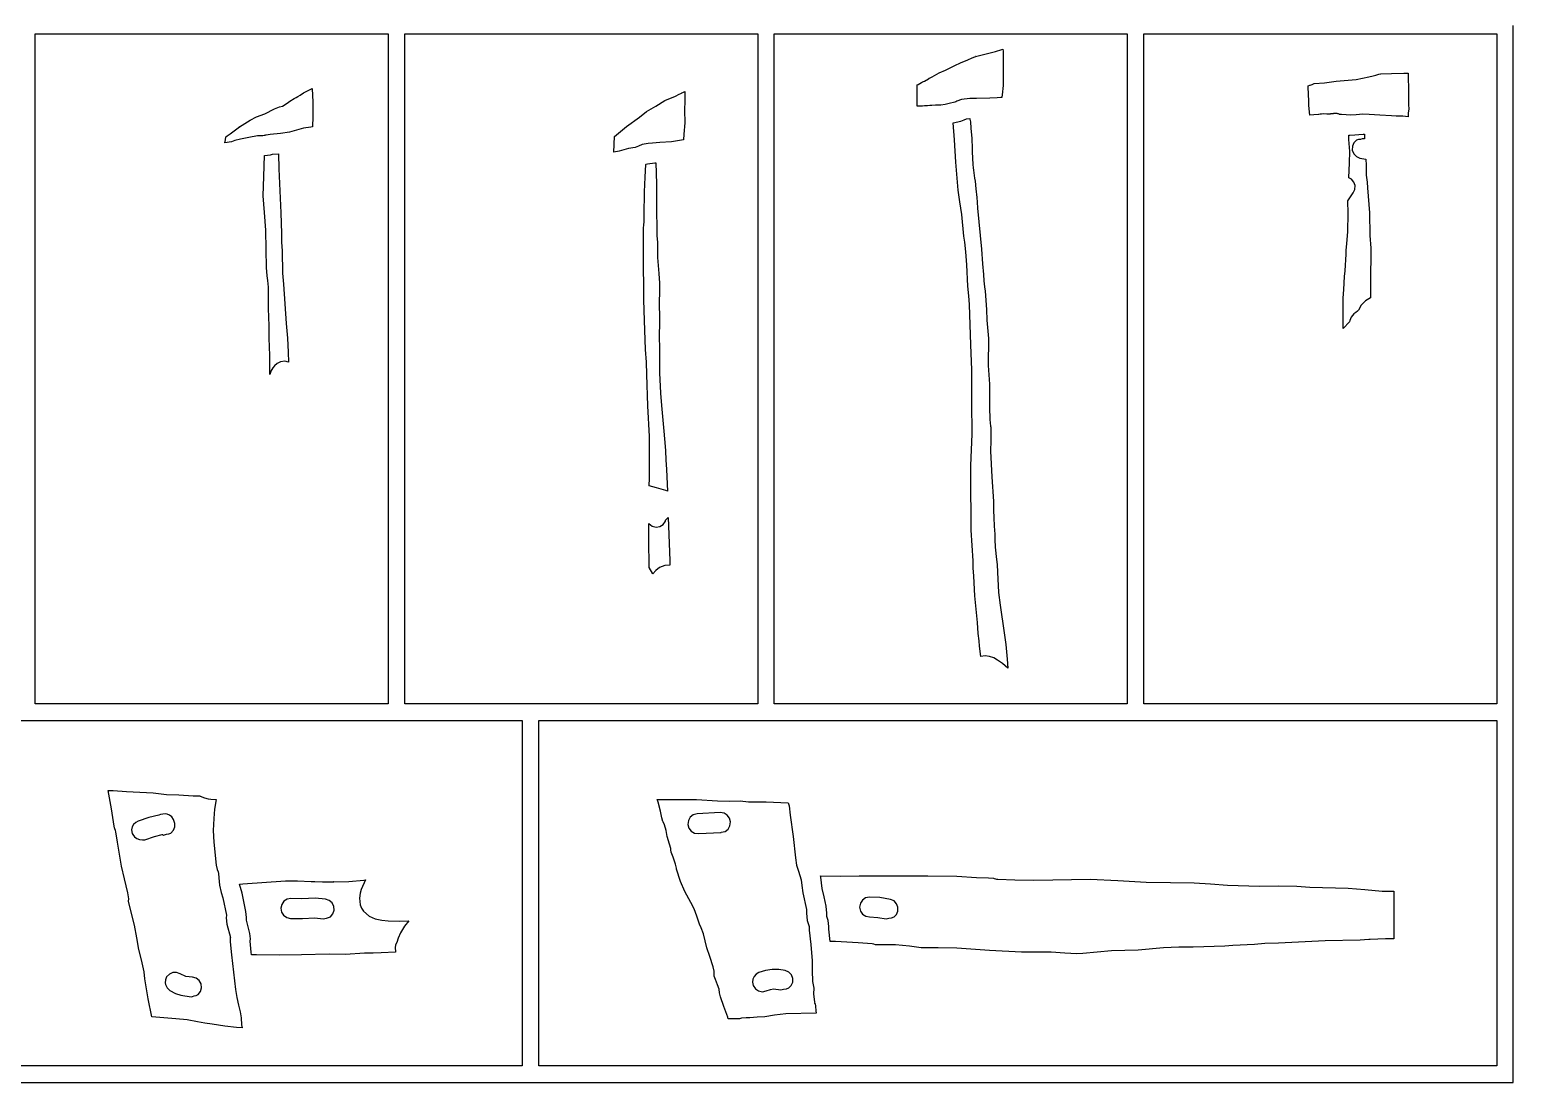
# Model space of a CAD drawing. Extents: x -5 to 805, y 207 to 631.
# Drawn here: x 445.3 to 804.5, y 206.6 to 461.7 of the extents above; entities that cross this region are included whole.
import ezdxf

# ---------------------------------------------------------------- set-up
doc = ezdxf.new("R2010")
doc.units = 0

msp = doc.modelspace()

# ---------------------------------------------------------------- linework, layer by layer
at = {"layer": '074'}
for p, q in [((446.625, 460.666), (532.101, 460.666)), ((446.625, 298.318), (446.625, 460.666)), ((446.625, 460.666), (446.625, 460.666)), ((532.101, 460.666), (532.101, 298.318)), ((536.102, 460.666), (621.576, 460.666)), ((536.102, 298.318), (536.102, 460.666)), ((536.102, 460.666), (536.102, 460.666)), ((621.576, 460.666), (621.576, 298.318)), ((625.576, 460.666), (711.053, 460.666)), ((625.576, 298.318), (625.576, 460.666)), ((625.576, 460.666), (625.576, 460.666)), ((711.053, 460.666), (711.053, 298.318)), ((715.053, 460.666), (800.529, 460.666)), ((715.053, 298.318), (715.053, 460.666)), ((715.053, 460.666), (715.053, 460.666)), ((800.529, 460.666), (800.529, 298.318)), ((804.529, 460.666), (804.529, 462.666)), ((804.529, 298.318), (804.529, 460.666)), ((676.531424, 455.751956), (679.16019, 456.37022)), ((679.16019, 456.37022), (680.66139, 456.84099)), ((680.66139, 456.84099), (680.89858, 456.93189)), ((680.89858, 456.93189), (680.899, 456.931)), ((680.899, 456.931), (680.9093, 456.8313)), ((680.9093, 456.8313), (680.9558, 456.57343)), ((680.9558, 456.57343), (680.9578, 456.56643)), ((680.9578, 456.56643), (680.9986, 455.57115)), ((667.02656, 451.85059), (669.32564, 452.957)), ((669.32564, 452.957), (670.68525, 453.6474)), ((670.68525, 453.6474), (672.46396, 454.36569)), ((672.46396, 454.36569), (673.51454, 454.80958)), ((673.51454, 454.80958), (674.171037, 455.080832)), ((674.171037, 455.080832), (674.363729, 455.160729)), ((674.33309, 455.15272), (676.531424, 455.751956)), ((674.363729, 455.160729), (674.33309, 455.15272)), ((680.9986, 455.57115), (680.9872, 450.20093)), ((661.44551, 449.03683), (661.92041, 449.19444)), ((661.92041, 449.19444), (662.910936, 449.727737)), ((662.910936, 449.727737), (663.063676, 449.864127)), ((662.99322, 449.84918), (663.77611, 450.21814)), ((663.063676, 449.864127), (662.99322, 449.84918)), ((663.77611, 450.21814), (665.53621, 451.2067)), ((665.53621, 451.2067), (667.02656, 451.85059)), ((680.9872, 450.20093), (680.9932, 449.8547)), ((680.9932, 449.8547), (681.0036, 449.17464)), ((681.0036, 449.17464), (681.00635, 448.388495)), ((758.81494, 448.78411), (761.6525, 449.18202)), ((761.6525, 449.18202), (766.44548, 449.5913)), ((766.44548, 449.5913), (769.57398, 450.20468)), ((769.57398, 450.20468), (770.61629, 450.51216)), ((770.61629, 450.51216), (771.20385, 450.65479)), ((771.20385, 450.65479), (771.96814, 450.85789)), ((771.96814, 450.85789), (772.344403, 450.945516)), ((772.344403, 450.945516), (772.43892, 450.97105)), ((772.43892, 450.97105), (775.00207, 451.01755)), ((775.00207, 451.01755), (778.04013, 451.10845)), ((778.04013, 451.10845), (779.0442, 451.14675)), ((779.0442, 451.14675), (779.045, 451.147)), ((779.045, 451.147), (779.045, 451.144)), ((779.045, 451.144), (779.059, 451.144)), ((779.059, 451.144), (779.056, 450.96779)), ((779.056, 450.96779), (779.06, 449.23922)), ((779.06, 449.23922), (779.1174, 448.16279)), ((509.75698, 445.21426), (510.191169, 445.498029)), ((510.17502, 445.51089), (510.76208, 445.81164)), ((510.191169, 445.498029), (510.17502, 445.51089)), ((510.76208, 445.81164), (511.60131, 446.39714)), ((511.60131, 446.39714), (512.87152, 446.99501)), ((512.87152, 446.99501), (513.63889, 447.41618)), ((513.63889, 447.41618), (513.629, 447.415)), ((513.629, 447.415), (513.83365, 444.12271)), ((599.04479, 444.52479), (601.6281, 445.51698)), ((601.6281, 445.51698), (602.52003, 445.99757)), ((602.52003, 445.99757), (602.97479, 446.23633)), ((602.97479, 446.23633), (603.09726, 446.27563)), ((603.09726, 446.27563), (603.20991, 446.32683)), ((603.20991, 446.32683), (603.41403, 446.42708)), ((603.41403, 446.42708), (603.89773, 446.67307)), ((603.89773, 446.67307), (603.898, 446.673)), ((603.898, 446.673), (603.9362, 446.32211)), ((603.9362, 446.32211), (603.932425, 444.39488)), ((660.12966, 443.1271), (660.15966, 448.12627)), ((660.15566, 448.27406), (660.41508, 448.37534)), ((660.15966, 448.12627), (660.15566, 448.27406)), ((660.41508, 448.37534), (661.231019, 448.844197)), ((661.231019, 448.844197), (661.44551, 449.03683)), ((680.73644, 445.81879), (680.68424, 445.39503)), ((680.74344, 445.86889), (680.73644, 445.81879)), ((681.0106, 448.11838), (680.74344, 445.86889)), ((681.00635, 448.388495), (681.0106, 448.11838)), ((754.86, 448.0308), (755.28065, 448.21114)), ((754.8879, 447.74605), (754.86, 448.0308)), ((754.99435, 444.30079), (754.8879, 447.74605)), ((755.28065, 448.21114), (755.28118, 448.21114)), ((755.28118, 448.21114), (755.28171, 448.21114)), ((755.28171, 448.21114), (755.323658, 448.206411)), ((755.323658, 448.206411), (755.84085, 448.41061)), ((755.84085, 448.41061), (755.841, 448.411)), ((755.841, 448.411), (755.842, 448.411)), ((755.842, 448.411), (756.32621, 448.64044)), ((756.32621, 448.64044), (758.81494, 448.78411)), ((779.1174, 448.16279), (779.1154, 445.61411)), ((779.1154, 445.61411), (779.1371, 443.49073)), ((502.17345, 441.29719), (504.56867, 442.45834)), ((504.56867, 442.45834), (505.74635, 442.93118)), ((505.74635, 442.93118), (506.46933, 443.16372)), ((506.46933, 443.16372), (507.654729, 443.824099)), ((507.654729, 443.824099), (508.29865, 444.31251)), ((508.29865, 444.31251), (509.28155, 444.97035)), ((509.28155, 444.97035), (509.302582, 444.960826)), ((509.302582, 444.960826), (509.75698, 445.21426)), ((513.83365, 444.12271), (513.83365, 440.40407)), ((594.597, 441.803), (596.8625, 443.16055)), ((596.8625, 443.16055), (599.04479, 444.52479)), ((603.932425, 444.39488), (603.8421, 442.1849)), ((603.8421, 442.1849), (603.9237, 439.12926)), ((660.39269, 443.1191), (660.12966, 443.1271)), ((660.52447, 443.1151), (660.39269, 443.1191)), ((661.46911, 443.1622), (660.52447, 443.1151)), ((661.46964, 443.1622), (661.46911, 443.1622)), ((661.9368, 443.1978), (661.46964, 443.1622)), ((661.93733, 443.1978), (661.9368, 443.1978)), ((661.95593, 443.1978), (661.93733, 443.1978)), ((661.95646, 443.1978), (661.95593, 443.1978)), ((662.64582, 443.2469), (661.95646, 443.1978)), ((662.64635, 443.2469), (662.64582, 443.2469)), ((663.23856, 443.2734), (662.64635, 443.2469)), ((663.26646, 443.2704), (663.23856, 443.2734)), ((663.72587, 443.305), (663.26646, 443.2704)), ((663.7264, 443.305), (663.72587, 443.305)), ((664.608, 443.382), (663.7264, 443.305)), ((664.60911, 443.38222), (664.608, 443.382)), ((665.91498, 443.37922), (664.60911, 443.38222)), ((666.94695, 443.53321), (665.91498, 443.37922)), ((666.94748, 443.53321), (666.94695, 443.53321)), ((667.89006, 443.76834), (666.94748, 443.53321)), ((667.89059, 443.76834), (667.89006, 443.76834)), ((669.31169, 444.08822), (667.89059, 443.76834)), ((669.31222, 444.08822), (669.31169, 444.08822)), ((669.5365, 444.16162), (669.31222, 444.08822)), ((669.53703, 444.16162), (669.5365, 444.16162)), ((669.793077, 444.353381), (669.53703, 444.16162)), ((670.87441, 444.74555), (669.793077, 444.353381)), ((670.87494, 444.74555), (670.87441, 444.74555)), ((672.905954, 444.9855), (670.87494, 444.74555)), ((674.56154, 444.98275), (672.905954, 444.9855)), ((674.56207, 444.98275), (674.56154, 444.98275)), ((677.77634, 445.03185), (674.56207, 444.98275)), ((677.77687, 445.03185), (677.77634, 445.03185)), ((679.51578, 445.18637), (677.77687, 445.03185)), ((679.51631, 445.18637), (679.51578, 445.18637)), ((680.40618, 445.18937), (679.51631, 445.18637)), ((680.40671, 445.18937), (680.40618, 445.18937)), ((680.64494, 445.22967), (680.40671, 445.18937)), ((680.68424, 445.39503), (680.64494, 445.22967)), ((755.00885, 443.3091), (754.99435, 444.30079)), ((755.27085, 440.9718), (755.00885, 443.3091)), ((779.1857, 442.49492), (779.1041, 441.42264)), ((779.1371, 443.49073), (779.1857, 442.49492)), ((496.08338, 438.15733), (496.75775, 438.48597)), ((496.75775, 438.48597), (498.68426, 439.76497)), ((498.68426, 439.76497), (500.203015, 440.516804)), ((500.203015, 440.516804), (502.17345, 441.29719)), ((513.78355, 438.37163), (513.76505, 438.08535)), ((513.83365, 440.40407), (513.78355, 438.37163)), ((589.81021, 438.18824), (592.96764, 440.49456)), ((592.96764, 440.49456), (594.597, 441.803)), ((603.9237, 439.12926), (603.63845, 436.34701)), ((668.90744, 439.0816), (668.91444, 439.0846)), ((669.22215, 434.98678), (668.90744, 439.0816)), ((668.91444, 439.0846), (668.915, 439.085)), ((668.915, 439.085), (670.76708, 439.52013)), ((670.767, 439.52), (671.5406, 439.80578)), ((670.76708, 439.52013), (670.767, 439.52)), ((671.5406, 439.80578), (672.11731, 440.0869)), ((672.11731, 440.0869), (672.89039, 440.1598)), ((672.89039, 440.1598), (672.89, 440.155)), ((672.89, 440.155), (672.9122, 439.96791)), ((672.9122, 439.96791), (672.91273, 439.96791)), ((672.91273, 439.96791), (673.04554, 439.35813)), ((673.04554, 439.35813), (673.16182, 437.8068)), ((756.2, 441.054), (755.27085, 440.9718)), ((756.20046, 441.0546), (756.2, 441.054)), ((757.327, 441.098), (756.20046, 441.0546)), ((757.32977, 441.0979), (757.327, 441.098)), ((757.41767, 441.1148), (757.32977, 441.0979)), ((757.74065, 441.2011), (757.41767, 441.1148)), ((758.09463, 441.2305), (757.74065, 441.2011)), ((758.53543, 441.2335), (758.09463, 441.2305)), ((759.37, 441.187), (758.53543, 441.2335)), ((759.37093, 441.1865), (759.37, 441.187)), ((759.81587, 441.1865), (759.37093, 441.1865)), ((759.85667, 441.2), (759.81587, 441.1865)), ((759.8572, 441.2), (759.85667, 441.2)), ((759.8939, 441.2), (759.8572, 441.2)), ((760.005, 441.218), (759.8939, 441.2)), ((760.02363, 441.21836), (760.005, 441.218)), ((760.20915, 441.21836), (760.02363, 441.21836)), ((760.26495, 441.23686), (760.20915, 441.21836)), ((760.35745, 441.23686), (760.26495, 441.23686)), ((760.44995, 441.25536), (760.35745, 441.23686)), ((760.48715, 441.25536), (760.44995, 441.25536)), ((760.57965, 441.27336), (760.48715, 441.25536)), ((760.61685, 441.27336), (760.57965, 441.27336)), ((760.76516, 441.27336), (760.61685, 441.27336)), ((760.80236, 441.29186), (760.76516, 441.27336)), ((760.91347, 441.31036), (760.80236, 441.29186)), ((760.95017, 441.32836), (760.91347, 441.31036)), ((761.06179, 441.34686), (760.95017, 441.32836)), ((761.17289, 441.34686), (761.06179, 441.34686)), ((761.284, 441.36536), (761.17289, 441.34686)), ((761.3212, 441.36536), (761.284, 441.36536)), ((761.4323, 441.36536), (761.3212, 441.36536)), ((761.5062, 441.38336), (761.4323, 441.36536)), ((761.5806, 441.38636), (761.5062, 441.38336)), ((761.6545, 441.38336), (761.5806, 441.38636)), ((761.7289, 441.38336), (761.6545, 441.38336)), ((761.84001, 441.34616), (761.7289, 441.38336)), ((761.87721, 441.34616), (761.84001, 441.34616)), ((762.00692, 441.29086), (761.87721, 441.34616)), ((762.19192, 441.23506), (762.00692, 441.29086)), ((762.32163, 441.17926), (762.19192, 441.23506)), ((762.35883, 441.17926), (762.32163, 441.17926)), ((762.40483, 441.14876), (762.35883, 441.17926)), ((762.90919, 441.14876), (762.40483, 441.14876)), ((765.15711, 440.91469), (762.90919, 441.14876)), ((766.49295, 441.05679), (765.15711, 440.91469)), ((768.118131, 441.177991), (766.49295, 441.05679)), ((769.618741, 441.136031), (768.118131, 441.177991)), ((772.23316, 440.92347), (769.618741, 441.136031)), ((775.03868, 440.80563), (772.23316, 440.92347)), ((776.15696, 440.72603), (775.03868, 440.80563)), ((777.78063, 440.67953), (776.15696, 440.72603)), ((779.0529, 440.54983), (777.78063, 440.67953)), ((779.1041, 441.42264), (779.0529, 440.54983)), ((492.55753, 434.24377), (492.71205, 434.97447)), ((492.71205, 434.97447), (492.79215, 435.72533)), ((492.79215, 435.72533), (492.99474, 435.85246)), ((492.99474, 435.85246), (493.10171, 435.92476)), ((493.10171, 435.92476), (493.84585, 436.45652)), ((493.84585, 436.45652), (496.10928, 438.16133)), ((494.9796, 434.79775), (494.09542, 434.48356)), ((496.35162, 435.17188), (494.9796, 434.79775)), ((494.9796, 434.79775), (494.9796, 434.79775)), ((496.145505, 438.191168), (496.08338, 438.15733)), ((496.10928, 438.16133), (496.10428, 438.15833)), ((496.10428, 438.15833), (496.10728, 438.16133)), ((496.10728, 438.16133), (496.11028, 438.16433)), ((496.11028, 438.16433), (496.145505, 438.191168)), ((498.3329, 435.54137), (496.35162, 435.17188)), ((496.35162, 435.17188), (496.35162, 435.17188)), ((500.42837, 435.9026), (498.3329, 435.54137)), ((498.3329, 435.54137), (498.3329, 435.54137)), ((501.049, 435.915), (500.42837, 435.9026)), ((500.42837, 435.9026), (500.42837, 435.9026)), ((501.052, 435.915), (501.049, 435.915)), ((501.049, 435.915), (501.049, 435.915)), ((501.6899, 435.95613), (501.0517, 435.91483)), ((501.0517, 435.91483), (501.052, 435.915)), ((502.06868, 435.98353), (501.6899, 435.95613)), ((501.6899, 435.95613), (501.6899, 435.95613)), ((502.20354, 436.04093), (502.06868, 435.98353)), ((502.06868, 435.98353), (502.06868, 435.98353)), ((502.36268, 436.08383), (502.20354, 436.04093)), ((502.20354, 436.04093), (502.20354, 436.04093)), ((502.49341, 436.11073), (502.36268, 436.08383)), ((502.36268, 436.08383), (502.36268, 436.08383)), ((503.5383, 436.24199), (502.49341, 436.11073)), ((502.49341, 436.11073), (502.49341, 436.11073)), ((506.022111, 436.504225), (503.5383, 436.24199)), ((503.5383, 436.24199), (503.5383, 436.24199)), ((508.17935, 436.85487), (506.022111, 436.504225)), ((511.56467, 437.81708), (508.17935, 436.85487)), ((508.17935, 436.85487), (508.17935, 436.85487)), ((513.31806, 438.06925), (511.56467, 437.81708)), ((511.56467, 437.81708), (511.56467, 437.81708)), ((513.76505, 438.08535), (513.31806, 438.06925)), ((513.31806, 438.06925), (513.31806, 438.06925)), ((586.75307, 432.02169), (586.84967, 435.7517)), ((586.84967, 435.7517), (589.81021, 438.18824)), ((603.58625, 434.95692), (600.66136, 434.45461)), ((603.63845, 436.34701), (603.58625, 434.95692)), ((669.53479, 429.55093), (669.22215, 434.98678)), ((673.16182, 437.8068), (673.39746, 435.26794)), ((673.39746, 435.26794), (673.47596, 432.87428)), ((764.73506, 435.03545), (764.73006, 436.13305)), ((764.73006, 436.13305), (764.86286, 436.12305)), ((764.90662, 432.17928), (764.73506, 435.03545)), ((764.86286, 436.12305), (764.92956, 436.11805)), ((764.92956, 436.11805), (766.121179, 436.152384)), ((766.58888, 434.91781), (765.927556, 434.280078)), ((766.121179, 436.152384), (767.14803, 436.29942)), ((767.021872, 435.04136), (766.58888, 434.91781)), ((767.49115, 435.08421), (767.021872, 435.04136)), ((767.14803, 436.29942), (767.14856, 436.29942)), ((767.14856, 436.29942), (767.14956, 436.29942)), ((767.14956, 436.29942), (768.16862, 436.36092)), ((767.935321, 435.215543), (767.49115, 435.08421)), ((768.39291, 435.25113), (767.935321, 435.215543)), ((768.16862, 436.36092), (768.169, 436.362)), ((768.169, 436.362), (768.37519, 436.358)), ((768.37519, 436.358), (768.47854, 436.355)), ((768.39491, 435.25113), (768.39291, 435.25113)), ((768.51014, 435.23103), (768.39491, 435.25113)), ((768.47854, 436.355), (768.47654, 436.22424)), ((768.47654, 436.22424), (768.51014, 435.23103)), ((494.09542, 434.48356), (492.55753, 434.24377)), ((494.09542, 434.48356), (494.09542, 434.48356)), ((501.97437, 426.08245), (502.14336, 431.17208)), ((502.14336, 431.17208), (502.85443, 431.23928)), ((502.85443, 431.23928), (503.54171, 431.34419)), ((503.54171, 431.34419), (504.09413, 431.47286)), ((504.09413, 431.47286), (505.5142, 431.61703)), ((505.5142, 431.61703), (505.514, 431.617)), ((505.514, 431.617), (505.564602, 427.972827)), ((587.99227, 432.2165), (586.75307, 432.02169)), ((587.9928, 432.2165), (587.99227, 432.2165)), ((590.2831, 432.88055), (587.9928, 432.2165)), ((590.28363, 432.88055), (590.2831, 432.88055)), ((591.85872, 433.11928), (590.28363, 432.88055)), ((591.85925, 433.11928), (591.85872, 433.11928)), ((592.68039, 433.46967), (591.85925, 433.11928)), ((592.68092, 433.46967), (592.68039, 433.46967)), ((593.53771, 433.80349), (592.68092, 433.46967)), ((593.53824, 433.80349), (593.53771, 433.80349)), ((595.02472, 434.051201), (593.53824, 433.80349)), ((596.07659, 434.13266), (595.02472, 434.051201)), ((596.07712, 434.13266), (596.07659, 434.13266)), ((597.86047, 434.3311), (596.07712, 434.13266)), ((597.861, 434.3311), (597.86047, 434.3311)), ((600.66083, 434.45461), (597.861, 434.3311)), ((600.66136, 434.45461), (600.66083, 434.45461)), ((673.47596, 432.87428), (673.44966, 432.08106)), ((673.44966, 432.08106), (673.65068, 429.0156)), ((764.83892, 429.39909), (764.90662, 432.17928)), ((765.545, 433.404), (765.534667, 432.451114)), ((765.534667, 432.451114), (765.87883, 431.59791)), ((765.546, 433.404), (765.545, 433.404)), ((765.547, 433.407), (765.546, 433.404)), ((765.54812, 433.40731), (765.547, 433.407)), ((765.927556, 434.280078), (765.54812, 433.40731)), ((765.87883, 431.59791), (766.517616, 430.93559)), ((505.564602, 427.972827), (505.73672, 424.41849)), ((594.42299, 427.44518), (594.47209, 429.01095)), ((594.47209, 429.01095), (594.52579, 429.03585)), ((594.52579, 429.03585), (594.85911, 429.17227)), ((594.85911, 429.17227), (596.62076, 429.36142)), ((596.62076, 429.36142), (596.86984, 429.39502)), ((596.86984, 429.39502), (596.87, 429.395)), ((596.87, 429.395), (597.04002, 424.34466)), ((670.08566, 422.81594), (669.53479, 429.55093)), ((673.65068, 429.0156), (673.68998, 428.22704)), ((673.68998, 428.22704), (673.782449, 427.660155)), ((673.782449, 427.660155), (673.81245, 427.60432)), ((673.81245, 427.60432), (674.04655, 425.70109)), ((764.73712, 425.75023), (764.83892, 429.39909)), ((766.517616, 430.93559), (767.39191, 430.55611)), ((767.39191, 430.55611), (767.39291, 430.55611)), ((767.39291, 430.55611), (768.35151, 430.37471)), ((768.35151, 430.37471), (768.83055, 430.28431)), ((768.83055, 430.28431), (768.86775, 428.82963)), ((768.86775, 428.82963), (768.88475, 427.68602)), ((768.88475, 427.68602), (768.92605, 426.37345)), ((501.78006, 421.39798), (501.97437, 426.08245)), ((505.73672, 424.41849), (506.1088, 417.26903)), ((594.11551, 422.3695), (594.27984, 425.91192)), ((594.27984, 425.91192), (594.42299, 427.44518)), ((597.04002, 424.34466), (597.01052, 419.654)), ((674.04655, 425.70109), (674.04708, 425.70109)), ((674.04708, 425.70109), (674.20676, 424.97452)), ((674.20676, 424.97452), (674.37987, 423.07283)), ((765.31279, 425.46961), (764.73712, 425.75023)), ((765.942276, 424.754047), (765.31279, 425.46961)), ((766.238234, 423.882887), (765.942276, 424.754047)), ((768.92605, 426.37345), (769.13018, 424.6888)), ((769.13018, 424.6888), (769.17828, 423.33641)), ((502.088394, 417.386343), (501.78006, 421.39798)), ((594.07471, 416.73782), (594.11551, 422.3695)), ((670.523955, 419.982073), (670.08566, 422.81594)), ((674.37987, 423.07283), (674.64239, 421.03004)), ((674.64239, 421.03004), (674.70599, 419.83685)), ((764.45703, 420.21206), (765.77065, 422.10652)), ((765.77065, 422.10652), (766.185935, 422.964317)), ((766.185935, 422.964317), (766.238234, 423.882887)), ((769.17828, 423.33641), (769.68522, 417.29855)), ((502.45393, 413.08066), (502.088394, 417.386343)), ((506.1088, 417.26903), (506.23128, 412.24714)), ((597.01052, 419.654), (597.15521, 411.68341)), ((670.95331, 416.88968), (670.523955, 419.982073)), ((671.49385, 411.62593), (670.95331, 416.88968)), ((674.70599, 419.83685), (674.76959, 418.41728)), ((674.76959, 418.41728), (675.7349, 408.50008)), ((764.44412, 412.74275), (764.5671, 417.10993)), ((764.5671, 417.10993), (764.45703, 420.21206)), ((769.68522, 417.29855), (769.78857, 411.77329)), ((593.90501, 407.41794), (593.91791, 413.46874)), ((593.91791, 413.46874), (593.96441, 414.49607)), ((593.96441, 414.49607), (593.97441, 414.52657)), ((593.97441, 414.52657), (594.03801, 414.9095)), ((594.03801, 414.9095), (594.05091, 415.13222)), ((594.05091, 415.13222), (594.07471, 416.73782)), ((502.531434, 408.419899), (502.45393, 413.08066)), ((506.23128, 412.24714), (506.23428, 410.15733)), ((506.23428, 410.15733), (506.37744, 408.09028)), ((597.15521, 411.68341), (597.26683, 410.18376)), ((597.26683, 410.18376), (597.29943, 408.23971)), ((671.72484, 410.16194), (671.49385, 411.62593)), ((671.97134, 407.85097), (671.72484, 410.16194)), ((764.08703, 408.27688), (764.2524, 409.75121)), ((764.2524, 409.75121), (764.44412, 412.74275)), ((769.78857, 411.77329), (770.00768, 408.72593)), ((502.6131, 404.02385), (502.531434, 408.419899)), ((506.37744, 408.09028), (506.50248, 402.6994)), ((593.96081, 396.22484), (593.90501, 407.41794)), ((597.29943, 408.23971), (597.31493, 407.03151)), ((597.31493, 407.03151), (597.31993, 406.6403)), ((597.31993, 406.6403), (597.32093, 406.53076)), ((597.32093, 406.53076), (597.32146, 406.50796)), ((597.32146, 406.50796), (597.32346, 406.42576)), ((597.32346, 406.42576), (597.5839, 402.58052)), ((672.21732, 404.70335), (671.97134, 407.85097)), ((675.7349, 408.50008), (675.96744, 404.91993)), ((763.80645, 403.22757), (764.03693, 407.29501)), ((764.03693, 407.29501), (764.08703, 408.27688)), ((770.00768, 408.72593), (769.92188, 400.25308)), ((502.79654, 402.01209), (502.6131, 404.02385)), ((506.50248, 402.6994), (506.70042, 400.03185)), ((597.5839, 402.58052), (597.80611, 400.27367)), ((672.46691, 399.51142), (672.21732, 404.70335)), ((675.96744, 404.91993), (676.26614, 402.31855)), ((763.62197, 401.83076), (763.80645, 403.22757)), ((502.97172, 400.91862), (502.79654, 402.01209)), ((503.13089, 399.30425), (502.97172, 400.91862)), ((503.13389, 394.12937), (503.13089, 399.30425)), ((506.70042, 400.03185), (507.36135, 390.48773)), ((597.80611, 400.27367), (597.801622, 398.125986)), ((672.707752, 397.165899), (672.46691, 399.51142)), ((676.26614, 402.31855), (676.34834, 400.77806)), ((676.34834, 400.77806), (676.49097, 399.31976)), ((676.49097, 399.31976), (676.60672, 398.29966)), ((763.49019, 398.71104), (763.62197, 401.83076)), ((769.92188, 400.25308), (769.95338, 396.67189)), ((594.1577, 391.18535), (593.96081, 396.22484)), ((597.801622, 398.125986), (597.73121, 395.66517)), ((597.73121, 395.66517), (597.77361, 391.53778)), ((672.85345, 395.04348), (672.707752, 397.165899)), ((676.60672, 398.29966), (676.94055, 393.89785)), ((763.3238, 396.63676), (763.49019, 398.71104)), ((763.3248, 392.221), (763.3238, 396.63676)), ((768.72864, 395.98924), (767.704996, 394.928236)), ((768.72917, 395.98924), (768.72864, 395.98924)), ((769.95338, 396.67189), (768.72917, 395.98924)), ((503.22279, 389.88001), (503.13389, 394.12937)), ((673.15214, 385.33347), (672.85345, 395.04348)), ((676.94055, 393.89785), (677.05372, 391.24479)), ((763.3367, 389.28164), (763.3248, 392.221)), ((765.2663, 392.03084), (764.93712, 391.17973)), ((765.910151, 392.828627), (765.2663, 392.03084)), ((766.3639, 393.15945), (765.910151, 392.828627)), ((766.36443, 393.15945), (766.3639, 393.15945)), ((766.767911, 393.484245), (766.36443, 393.15945)), ((766.857544, 393.552716), (766.767911, 393.484245)), ((766.78818, 393.48399), (766.857544, 393.552716)), ((766.78871, 393.48399), (766.78818, 393.48399)), ((767.02177, 393.70878), (766.78871, 393.48399)), ((767.704996, 394.928236), (767.02177, 393.70878)), ((503.21679, 388.22533), (503.22709, 388.33024)), ((503.23959, 386.9324), (503.21679, 388.22533)), ((503.23309, 388.45841), (503.22279, 389.88001)), ((503.22709, 388.33024), (503.23309, 388.45841)), ((507.36135, 390.48773), (507.670128, 386.895473)), ((594.41039, 384.19248), (594.1577, 391.18535)), ((597.74031, 389.76475), (597.73031, 388.3726)), ((597.73031, 388.3726), (597.80111, 383.35534)), ((597.74531, 390.09445), (597.74031, 389.76475)), ((597.74931, 390.2128), (597.74531, 390.09445)), ((597.77261, 390.4138), (597.74931, 390.2128)), ((597.77361, 391.53778), (597.77261, 390.4138)), ((677.05372, 391.24479), (677.40254, 386.8125)), ((764.81878, 390.89758), (763.3367, 389.28164)), ((764.93712, 391.17973), (764.81878, 390.89758)), ((503.380673, 382.690561), (503.23959, 386.9324)), ((507.670128, 386.895473), (507.85331, 383.56465)), ((673.43481, 379.23359), (673.15214, 385.33347)), ((677.40254, 386.8125), (677.38704, 380.31834)), ((503.43543, 378.27815), (503.380673, 382.690561)), ((505.998243, 381.204232), (505.15888, 380.79479)), ((507.028, 381.3343), (505.998243, 381.204232)), ((507.89721, 381.13223), (507.028, 381.3343)), ((507.85331, 383.56465), (507.89721, 381.13223)), ((594.59953, 381.09551), (594.41039, 384.19248)), ((594.73647, 378.14273), (594.59953, 381.09551)), ((597.80111, 383.35534), (597.814259, 378.5353)), ((503.49333, 378.34893), (503.43543, 378.13448)), ((503.43543, 378.13448), (503.43543, 378.27815)), ((503.678545, 378.883925), (503.49333, 378.34893)), ((504.10934, 379.72354), (503.678545, 378.883925)), ((504.524243, 380.252479), (504.10934, 379.72354)), ((505.15888, 380.79479), (504.524243, 380.252479)), ((594.91992, 370.49565), (594.73647, 378.14273)), ((597.814259, 378.5353), (598.0197, 373.60606)), ((673.37901, 371.43974), (673.43481, 379.23359)), ((677.38704, 380.31834), (677.64594, 375.8013)), ((677.64594, 375.8013), (677.68414, 370.21867)), ((595.38604, 363.07542), (594.91992, 370.49565)), ((598.0197, 373.60606), (598.28842, 370.57833)), ((598.28842, 370.57833), (598.6331, 366.14138)), ((673.50562, 363.69397), (673.37901, 371.43974)), ((677.68414, 370.21867), (677.80196, 367.20232)), ((677.80196, 367.20232), (677.93322, 365.63189)), ((595.3842, 359.845592), (595.38604, 363.07542)), ((598.6331, 366.14138), (598.85479, 364.39111)), ((598.85479, 364.39111), (598.95089, 362.49149)), ((673.19504, 356.06548), (673.50562, 363.69397)), ((677.93322, 365.63189), (677.93375, 365.63189)), ((677.93375, 365.63189), (677.99425, 365.34715)), ((677.99425, 365.34715), (678.02315, 364.02682)), ((678.02315, 364.02682), (678.03655, 362.1091)), ((595.31684, 356.81327), (595.3842, 359.845592)), ((598.95089, 362.49149), (599.20411, 359.68029)), ((599.20411, 359.68029), (599.33123, 357.36672)), ((678.03655, 362.1091), (677.96625, 359.51701)), ((677.96625, 359.51701), (678.283924, 353.330392)), ((595.33494, 355.04906), (595.31684, 356.81327)), ((599.33123, 357.36672), (599.50796, 355.19476)), ((673.19557, 353.91628), (673.19504, 356.06548)), ((595.31234, 351.14955), (595.34494, 353.01248)), ((595.34494, 353.01248), (595.33494, 355.04906)), ((599.50796, 355.19476), (599.56686, 353.33752)), ((599.56686, 353.33752), (599.69192, 349.8664)), ((673.16717, 347.99467), (673.19557, 353.91628)), ((678.283924, 353.330392), (678.63081, 347.34101)), ((597.06366, 350.68341), (595.31234, 351.14955)), ((599.31778, 350.01732), (597.06366, 350.68341)), ((599.69192, 349.8664), (599.31778, 350.01732)), ((673.20907, 346.31002), (673.16717, 347.99467)), ((673.2096, 346.28942), (673.20907, 346.31002)), ((673.238, 344.51174), (673.2096, 346.28942)), ((678.63081, 347.34101), (678.68661, 345.1608)), ((678.68661, 345.1608), (678.687, 345.152)), ((678.687, 345.152), (678.7015, 343.4405)), ((595.16161, 338.09977), (595.18951, 341.98015)), ((595.18951, 341.98015), (596.03443, 341.33885)), ((596.03443, 341.33885), (596.036, 341.339)), ((596.036, 341.339), (596.964774, 341.127866)), ((597.87104, 341.2837), (598.653739, 341.768268)), ((598.653739, 341.768268), (599.20945, 342.54307)), ((599.20945, 342.54307), (599.21745, 342.81231)), ((599.21745, 342.81231), (599.90216, 343.44016)), ((599.90216, 343.44016), (599.902, 343.439)), ((599.902, 343.439), (599.902, 343.439)), ((599.902, 343.439), (599.9619, 341.41071)), ((599.9619, 341.41071), (600.27093, 332.9399)), ((673.2788, 340.36625), (673.238, 344.51174)), ((678.7015, 343.4405), (678.81571, 341.38892)), ((678.81571, 341.38892), (678.9728, 339.44281)), ((595.3001, 331.32603), (595.16161, 338.09977)), ((596.964774, 341.127866), (597.87104, 341.2837)), ((673.70099, 332.95534), (673.2788, 340.36625)), ((678.9795, 338.43615), (678.9725, 338.16588)), ((678.9725, 338.16588), (679.08723, 336.28122)), ((678.9728, 339.44281), (679.0126, 338.6816)), ((679.0126, 338.6816), (678.9795, 338.43615)), ((679.08723, 336.28122), (679.35388, 333.32276)), ((596.17085, 329.82534), (595.3001, 331.32603)), ((596.876804, 330.639854), (596.17085, 329.82534)), ((597.78729, 331.37873), (596.876804, 330.639854)), ((597.78782, 331.37873), (597.78729, 331.37873)), ((599.03529, 331.86657), (597.78782, 331.37873)), ((599.03582, 331.86657), (599.03529, 331.86657)), ((600.24763, 331.89707), (599.03582, 331.86657)), ((600.27093, 332.9399), (600.24763, 331.89707)), ((673.75729, 331.30582), (673.70099, 332.95534)), ((673.89785, 329.24393), (673.75729, 331.30582)), ((679.35388, 333.32276), (679.54146, 332.07219)), ((679.54146, 332.07219), (679.60606, 330.19169)), ((674.1061, 324.52329), (673.89785, 329.24393)), ((679.60606, 330.19169), (679.86961, 325.26227)), ((674.78048, 318.03119), (674.1061, 324.52329)), ((679.86961, 325.26227), (680.27888, 322.21441)), ((680.27888, 322.21441), (681.27624, 315.49386)), ((674.96083, 315.39671), (674.78048, 318.03119)), ((675.20216, 313.60458), (674.96083, 315.39671)), ((675.27506, 312.32196), (675.20216, 313.60458)), ((681.27624, 315.49386), (681.67983, 312.68267)), ((681.67983, 312.68267), (681.93873, 309.13406)), ((675.60165, 309.77329), (675.27506, 312.32196)), ((676.644997, 309.917083), (675.60165, 309.77329)), ((677.694143, 309.791643), (676.644997, 309.917083)), ((678.7037, 309.447093), (677.694143, 309.791643)), ((679.62828, 308.93356), (678.7037, 309.447093)), ((681.93873, 309.13406), (682.08601, 306.98173)), ((680.831821, 308.075245), (679.62828, 308.93356)), ((682.08601, 306.98173), (680.831821, 308.075245)), ((532.101, 298.318), (446.625, 298.318)), ((564.545, 298.318), (536.102, 298.318)), ((621.576, 298.318), (564.545, 298.318)), ((711.053, 298.318), (625.576, 298.318)), ((800.529, 298.318), (715.053, 298.318)), ((804.529, 296.318), (804.529, 298.318)), ((804.529, 206.613), (804.529, 296.318)), ((422.037, 294.318), (446.625, 294.318)), ((446.625, 294.318), (536.102, 294.318)), ((536.102, 294.318), (564.545, 294.318)), ((564.545, 294.318), (564.545, 210.614)), ((568.545, 294.318), (625.576, 294.318)), ((568.545, 210.614), (568.545, 294.318)), ((568.545, 294.318), (568.545, 294.318)), ((625.576, 294.318), (715.053, 294.318)), ((715.053, 294.318), (800.529, 294.318)), ((800.529, 294.318), (800.529, 210.614)), ((564.545, 210.614), (422.037, 210.614)), ((800.529, 210.614), (568.545, 210.614)), ((422.037, 206.613), (568.545, 206.613)), ((568.545, 206.613), (804.529, 206.613))]:
    msp.add_line(p, q, dxfattribs=at)
at = {"layer": 'Layer 1'}
for p, q in [((464.259, 277.355), (465.4429, 277.356)), ((464.25965, 277.35428), (464.259, 277.355)), ((465.038108, 272.875665), (464.25965, 277.35428)), ((465.4429, 277.356), (468.72696, 277.09245)), ((468.72696, 277.09245), (475.15704, 276.75655)), ((475.15704, 276.75655), (478.43385, 276.37776)), ((478.43385, 276.37776), (481.35823, 276.26356)), ((481.35823, 276.26356), (484.82107, 276.03153)), ((484.82107, 276.03153), (485.688325, 276.02028)), ((485.688325, 276.02028), (485.87887, 276.04803)), ((485.87887, 276.04803), (486.43645, 275.99743)), ((486.43645, 275.99743), (486.56771, 275.91633)), ((486.56771, 275.91633), (487.57437, 275.51222)), ((487.57437, 275.51222), (488.513662, 275.286186)), ((488.513662, 275.286186), (489.16962, 275.25798)), ((489.16962, 275.25798), (490.42845, 275.17318)), ((490.42845, 275.17318), (490.050101, 272.804583)), ((597.19172, 275.118995), (597.195, 275.119)), ((597.46096, 274.470457), (597.19172, 275.118995)), ((597.195, 275.119), (606.76237, 275.1262)), ((598.006382, 272.333973), (597.46096, 274.470457)), ((606.76237, 275.1262), (611.82202, 274.788235)), ((611.82202, 274.788235), (614.646219, 274.74686)), ((614.646219, 274.74686), (617.27595, 274.784635)), ((617.27595, 274.784635), (619.35541, 274.596532)), ((619.35541, 274.596532), (623.57686, 274.596532)), ((623.57686, 274.596532), (628.95483, 274.310761)), ((628.95483, 274.310761), (629.21063, 273.577472)), ((629.21063, 273.577472), (629.21063, 273.576943)), ((629.21063, 273.576943), (629.4442, 271.318163)), ((465.688, 268.699), (465.038108, 272.875665)), ((470.939012, 269.593169), (470.439189, 269.107122)), ((471.57143, 269.91963), (470.939012, 269.593169)), ((474.136695, 270.817524), (471.57143, 269.91963)), ((476.53702, 271.37845), (474.136695, 270.817524)), ((476.96128, 271.47145), (476.53702, 271.37845)), ((477.4982, 271.61408), (476.96128, 271.47145)), ((478.06537, 271.691269), (477.4982, 271.61408)), ((478.534761, 271.620741), (478.06537, 271.691269)), ((479.14356, 271.37224), (478.534761, 271.620741)), ((479.72552, 270.909773), (479.14356, 271.37224)), ((480.11974, 270.3356), (479.72552, 270.909773)), ((480.4329, 269.36254), (480.11974, 270.3356)), ((489.82695, 270.53263), (489.734969, 267.617653)), ((490.050101, 272.804583), (489.82695, 270.53263)), ((598.3498, 270.678437), (598.006382, 272.333973)), ((598.61904, 269.803038), (598.3498, 270.678437)), ((598.66034, 269.760148), (598.61904, 269.803038)), ((599.0076, 269.019625), (598.66034, 269.760148)), ((604.75847, 270.052097), (604.63744, 269.105931)), ((605.21775, 270.850531), (604.75847, 270.052097)), ((605.23225, 270.857731), (605.21775, 270.850531)), ((605.949419, 271.419388), (605.23225, 270.857731)), ((606.85645, 271.674221), (605.949419, 271.419388)), ((606.85945, 271.675321), (606.85645, 271.674221)), ((606.85645, 271.674221), (606.85645, 271.674221)), ((612.46168, 271.981245), (606.85945, 271.675321)), ((613.404569, 271.842199), (612.46168, 271.981245)), ((614.193549, 271.3688), (613.404569, 271.842199)), ((614.74744, 270.634086), (614.193549, 271.3688)), ((614.98506, 269.711095), (614.74744, 270.634086)), ((614.845166, 268.767527), (614.98506, 269.711095)), ((629.4442, 271.318163), (629.4442, 271.317634)), ((629.4442, 271.317634), (630.179784, 266.185485)), ((465.77469, 268.26822), (465.68789, 268.6992)), ((465.68789, 268.6992), (465.688, 268.699)), ((465.86049, 268.06926), (465.77469, 268.26822)), ((466.02326, 267.63622), (465.86049, 268.06926)), ((466.09766, 267.32254), (466.02326, 267.63622)), ((466.5488, 264.78729), (466.09766, 267.32254)), ((469.94909, 267.80261), (469.949, 267.802)), ((469.949, 267.802), (469.949, 267.801)), ((469.949, 267.801), (470.07251, 266.87289)), ((469.9493, 267.80245), (469.94909, 267.80261)), ((470.099954, 268.498035), (469.9493, 267.80245)), ((470.07251, 266.87289), (470.07251, 266.87236)), ((470.07251, 266.87236), (470.26682, 266.6517)), ((470.439189, 269.107122), (470.099954, 268.498035)), ((470.26682, 266.6517), (470.680793, 266.062624)), ((470.680793, 266.062624), (471.231901, 265.653849)), ((473.11831, 265.37425), (475.467754, 266.214972)), ((475.467754, 266.214972), (477.3191, 266.64135)), ((477.3191, 266.64135), (477.43588, 266.66715)), ((477.43588, 266.66715), (477.6457, 266.54106)), ((477.6457, 266.54106), (478.3583, 266.71883)), ((478.3583, 266.71883), (478.921627, 266.794414)), ((478.921627, 266.794414), (479.42854, 266.986)), ((479.42854, 266.98653), (480.057428, 267.678366)), ((479.42854, 266.986), (479.42854, 266.98653)), ((480.057428, 267.678366), (480.37424, 268.55801)), ((480.37424, 268.55801), (480.375, 268.559)), ((480.375, 268.56), (480.429165, 268.697518)), ((480.375, 268.55953), (480.375, 268.56)), ((480.375, 268.559), (480.375, 268.55953)), ((480.429165, 268.697518), (480.4329, 269.36254)), ((489.734969, 267.617653), (489.84095, 264.77898)), ((599.36727, 267.610405), (599.0076, 269.019625)), ((599.60291, 266.213075), (599.36727, 267.610405)), ((600.23079, 264.292265), (599.60291, 266.213075)), ((604.63744, 269.105931), (604.63745, 269.10593)), ((604.63745, 269.10593), (604.63745, 269.105401)), ((604.63745, 269.105401), (604.893464, 268.187845)), ((604.893464, 268.187845), (605.46168, 267.464671)), ((605.46168, 267.464671), (606.259843, 267.006853)), ((606.259843, 267.006853), (607.20526, 266.886412)), ((607.20526, 266.886412), (612.71242, 267.186134)), ((612.71242, 267.186134), (612.71542, 267.187734)), ((612.71542, 267.187734), (613.636674, 267.425514)), ((613.636674, 267.425514), (614.37009, 267.978385)), ((614.37009, 267.978385), (614.845166, 268.767527)), ((630.179784, 266.185485), (630.68187, 260.975134)), ((467.49137, 258.983), (466.5488, 264.78729)), ((471.231901, 265.653849), (471.884411, 265.433037)), ((471.884411, 265.433037), (472.60259, 265.40785)), ((472.60259, 265.40785), (473.11831, 265.37425)), ((489.84095, 264.77898), (489.84095, 264.77845)), ((489.84095, 264.77845), (490.44817, 259.2067)), ((600.48503, 263.295427), (600.23079, 264.292265)), ((600.55843, 262.937825), (600.48503, 263.295427)), ((600.59353, 262.374551), (600.55843, 262.937825)), ((601.069832, 261.178983), (600.59353, 262.374551)), ((468.236626, 255.90015), (467.49137, 258.983)), ((490.44817, 259.2067), (490.44817, 259.20617)), ((490.44817, 259.20617), (490.678699, 258.213348)), ((601.68028, 259.502381), (601.069832, 261.178983)), ((601.889765, 258.520211), (601.68028, 259.502381)), ((630.68187, 260.975134), (630.68187, 260.974605)), ((630.68187, 260.974605), (630.967021, 259.231829)), ((630.967021, 259.231829), (631.40791, 257.760845)), ((469.0277, 252.53119), (468.236626, 255.90015)), ((490.678699, 258.213348), (490.91894, 257.57733)), ((490.91894, 257.57733), (490.91894, 257.5768)), ((490.91894, 257.5768), (491.01919, 257.24761)), ((491.01919, 257.24761), (491.01919, 257.24709)), ((491.01919, 257.24709), (491.06641, 256.168969)), ((491.06641, 256.168969), (491.20885, 254.40075)), ((496.85481, 254.7138), (507.19681, 255.43262)), ((507.19681, 255.43262), (510.087451, 255.47193)), ((510.087451, 255.47193), (513.39591, 255.27139)), ((513.39591, 255.27139), (513.70544, 255.26439)), ((513.70544, 255.26439), (514.3328, 255.25199)), ((514.3328, 255.25199), (516.19625, 255.21529)), ((516.19625, 255.21529), (518.0473, 255.17909)), ((518.0473, 255.17909), (518.65968, 255.16769)), ((518.65968, 255.16769), (518.83383, 255.16369)), ((518.88243, 255.16316), (518.82191, 255.162187)), ((518.82191, 255.162187), (518.95273, 255.16216)), ((518.83383, 255.16369), (518.88243, 255.16316)), ((518.95273, 255.16216), (522.563494, 255.238644)), ((522.563494, 255.238644), (526.21532, 255.61743)), ((526.57759, 255.68203), (525.56937, 253.35297)), ((526.21532, 255.61743), (526.57759, 255.68203)), ((601.87872, 258.299871), (601.889765, 258.520211)), ((602.83111, 255.237531), (601.87872, 258.299871)), ((603.947527, 252.863347), (602.83111, 255.237531)), ((631.40791, 257.760845), (631.40791, 257.760316)), ((631.40791, 257.760316), (632.09469, 255.639516)), ((632.09469, 255.639516), (632.09469, 255.638987)), ((632.09469, 255.638987), (632.218738, 254.304877)), ((636.79604, 256.618433), (636.796, 256.618)), ((636.796, 256.618), (641.485936, 256.559447)), ((636.84824, 256.32491), (636.79604, 256.618433)), ((637.16709, 253.57727), (636.84824, 256.32491)), ((641.485936, 256.559447), (646.09104, 256.6092)), ((646.09104, 256.6092), (662.72004, 256.63607)), ((662.72004, 256.63607), (669.75888, 256.531166)), ((669.75888, 256.531166), (674.49915, 256.237126)), ((674.49915, 256.237126), (677.47986, 256.158066)), ((677.47986, 256.158066), (678.63585, 256.080036)), ((678.63585, 256.080036), (678.83069, 255.988566)), ((678.83069, 255.988566), (679.16761, 255.905366)), ((679.16761, 255.905366), (679.36139, 255.879016)), ((679.36139, 255.879016), (679.68592, 255.858356)), ((679.68592, 255.858356), (683.82935, 255.700225)), ((683.82935, 255.700225), (688.458607, 255.627779)), ((688.458607, 255.627779), (693.035993, 255.684541)), ((693.035993, 255.684541), (702.04375, 255.806162)), ((702.04375, 255.806162), (708.754561, 255.549027)), ((708.754561, 255.549027), (715.60155, 255.139537)), ((715.60155, 255.139537), (721.484431, 254.993368)), ((469.25405, 251.05997), (469.0277, 252.53119)), ((491.20885, 254.40075), (491.20885, 254.40022)), ((491.20885, 254.40022), (491.649959, 252.584026)), ((491.649959, 252.584026), (492.05893, 251.30325)), ((496.71825, 252.47239), (496.07282, 254.64332)), ((496.07282, 254.64332), (496.074, 254.643)), ((496.074, 254.643), (496.85481, 254.7138)), ((497.60193, 248.03287), (496.71825, 252.47239)), ((525.293075, 252.438415), (525.10066, 251.20943)), ((525.56937, 253.35297), (525.293075, 252.438415)), ((605.39738, 250.189261), (603.947527, 252.863347)), ((632.218738, 254.304877), (632.47399, 252.555967)), ((632.47399, 252.555967), (632.47399, 252.555437)), ((632.47399, 252.555437), (633.41038, 248.517957)), ((637.662149, 251.575401), (637.16709, 253.57727)), ((638.15153, 249.28554), (637.662149, 251.575401)), ((721.484431, 254.993368), (727.22515, 254.923013)), ((727.22515, 254.923013), (731.159839, 254.670775)), ((731.159839, 254.670775), (735.31406, 254.36284)), ((735.31406, 254.36284), (743.05777, 254.172152)), ((743.05777, 254.172152), (747.647376, 254.212165)), ((747.647376, 254.212165), (752.09701, 254.122542)), ((752.09701, 254.122542), (755.26581, 253.906537)), ((755.26581, 253.906537), (764.57067, 253.693629)), ((764.57067, 253.693629), (768.533037, 253.33268)), ((768.533037, 253.33268), (772.80169, 252.970159)), ((772.80169, 252.970159), (775.601, 252.955689)), ((775.601, 252.955689), (775.609, 252.957789)), ((775.609, 252.957789), (775.609, 241.384)), ((469.21835, 250.5153), (469.25405, 251.05997)), ((469.42247, 249.48848), (469.21835, 250.5153)), ((470.64048, 244.71772), (469.42247, 249.48848)), ((492.05893, 251.30325), (492.05893, 251.30272)), ((492.05893, 251.30272), (492.88781, 247.11021)), ((497.760985, 246.525104), (497.60193, 248.03287)), ((506.293455, 249.731545), (506.0852, 248.80175)), ((506.0852, 248.80175), (506.0873, 248.80202)), ((506.0873, 248.80202), (506.088, 248.801)), ((506.088, 248.801), (506.088, 248.8)), ((506.088, 248.8), (506.088, 248.799)), ((506.088, 248.799), (506.256908, 247.861704)), ((506.82363, 250.483276), (506.293455, 249.731545)), ((507.596955, 250.981419), (506.82363, 250.483276)), ((508.53466, 251.15045), (507.596955, 250.981419)), ((511.14432, 251.09515), (508.53466, 251.15045)), ((514.3953, 251.24501), (511.14432, 251.09515)), ((516.89024, 250.96441), (514.3953, 251.24501)), ((517.796409, 250.668081), (516.89024, 250.96441)), ((518.49428, 250.06783), (517.796409, 250.668081)), ((518.916191, 249.250729), (518.49428, 250.06783)), ((518.707598, 247.409725), (518.99559, 248.29922)), ((518.995, 248.30153), (518.916191, 249.250729)), ((518.995, 248.30053), (518.995, 248.30153)), ((518.995, 248.3), (518.995, 248.30053)), ((518.99559, 248.29922), (518.995, 248.3)), ((525.10066, 251.20943), (525.317356, 249.637945)), ((525.317356, 249.637945), (525.64828, 248.834172)), ((525.64828, 248.834172), (526.13007, 248.10006)), ((526.13007, 248.10006), (526.13007, 248.09953)), ((526.13007, 248.09953), (527.46796, 246.90374)), ((606.15313, 248.66486), (605.39738, 250.189261)), ((606.84534, 246.902641), (606.15313, 248.66486)), ((633.41038, 248.517428), (633.398489, 247.595986)), ((633.41038, 248.517957), (633.41038, 248.517428)), ((638.284866, 247.634137), (638.15153, 249.28554)), ((646.40818, 249.996041), (646.226, 249.060629)), ((646.22643, 249.06084), (646.226, 249.061)), ((646.226, 249.061), (646.226, 249.059)), ((646.226, 249.060629), (646.22643, 249.06084)), ((646.226, 249.059), (646.421281, 248.126577)), ((646.917232, 250.762392), (646.40818, 249.996041)), ((646.421281, 248.126577), (646.94069, 247.36763)), ((647.676496, 251.281958), (646.917232, 250.762392)), ((648.60931, 251.477019), (647.676496, 251.281958)), ((651.160177, 251.359256), (648.60931, 251.477019)), ((653.69168, 250.94372), (651.160177, 251.359256)), ((654.560587, 250.551847), (653.69168, 250.94372)), ((655.18978, 249.88022), (654.560587, 250.551847)), ((655.142126, 247.316057), (655.49831, 248.068881)), ((655.521668, 249.022609), (655.18978, 249.88022)), ((655.49831, 248.07051), (655.521668, 249.022609)), ((655.49831, 248.06941), (655.49831, 248.07051)), ((655.49831, 248.068881), (655.49831, 248.06941)), ((471.21176, 241.609525), (470.64048, 244.71772)), ((492.88781, 247.10968), (492.877215, 246.461244)), ((492.877215, 246.461244), (493.04077, 244.94289)), ((492.88781, 247.11021), (492.88781, 247.10968)), ((493.04077, 244.94289), (493.04077, 244.94236)), ((493.04077, 244.94236), (493.90066, 241.70483)), ((497.75126, 245.88313), (497.760985, 246.525104)), ((498.6034, 242.68332), (497.75126, 245.88313)), ((506.256908, 247.861704), (506.754643, 247.088683)), ((506.754643, 247.088683), (507.505843, 246.558582)), ((507.505843, 246.558582), (508.43515, 246.35005)), ((508.43515, 246.34953), (508.435, 246.349)), ((508.435, 246.349), (511.12787, 246.2922)), ((508.43515, 246.35005), (508.43515, 246.34953)), ((511.12787, 246.2922), (511.2922, 246.2952)), ((511.2922, 246.2952), (514.29667, 246.44402)), ((514.29667, 246.44402), (516.33425, 246.19494)), ((516.33425, 246.19494), (516.750351, 246.272161)), ((516.750351, 246.272161), (517.15695, 246.42904)), ((517.15695, 246.42904), (517.653893, 246.51859)), ((517.653893, 246.51859), (518.10159, 246.69724)), ((518.10159, 246.69777), (518.707598, 247.409725)), ((518.10159, 246.69724), (518.10159, 246.69777)), ((527.46796, 246.90374), (527.46796, 246.90321)), ((527.46796, 246.90321), (528.95831, 246.21333)), ((528.95831, 246.21333), (530.51782, 245.868879)), ((530.51782, 245.868879), (532.05993, 245.71207)), ((532.05993, 245.71207), (534.900445, 245.653456)), ((534.900445, 245.653456), (537.07463, 245.75187)), ((536.041887, 244.419878), (535.05356, 242.82492)), ((537.07463, 245.75187), (536.041887, 244.419878)), ((607.46288, 244.921881), (606.84534, 246.902641)), ((607.85406, 244.087307), (607.46288, 244.921881)), ((633.398489, 247.595986), (633.55042, 245.815268)), ((633.55042, 245.815268), (633.55042, 245.814739)), ((633.55042, 245.814739), (633.819961, 244.822254)), ((633.819961, 244.822254), (633.93333, 244.638069)), ((633.93333, 244.638069), (633.93333, 244.63754)), ((633.93333, 244.63754), (633.994455, 244.400537)), ((633.994455, 244.400537), (633.99123, 244.409131)), ((633.99123, 244.409131), (633.99123, 244.408602)), ((633.99123, 244.408602), (633.99423, 243.468607)), ((638.274, 246.772), (638.284866, 247.634137)), ((638.27428, 246.77088), (638.274, 246.772)), ((638.589, 245.819), (638.27428, 246.77088)), ((638.58874, 245.818829), (638.589, 245.819)), ((638.79337, 244.391529), (638.58874, 245.818829)), ((638.78937, 243.732653), (638.79337, 244.391529)), ((646.94069, 247.36763), (647.706942, 246.858147)), ((647.706942, 246.858147), (648.64238, 246.675684)), ((648.64238, 246.675684), (650.669647, 246.584178)), ((650.669647, 246.584178), (652.62457, 246.262271)), ((652.62457, 246.262271), (653.30462, 246.378545)), ((653.30462, 246.378545), (653.970424, 246.471976)), ((653.970424, 246.471976), (654.55933, 246.744931)), ((654.55933, 246.744931), (655.142126, 247.316057)), ((471.67402, 238.83694), (471.21176, 241.609525)), ((493.872119, 241.755206), (493.851285, 241.60658)), ((493.851285, 241.60658), (493.85156, 240.68888)), ((493.90066, 241.70483), (493.872119, 241.755206)), ((498.716576, 241.345679), (498.6034, 242.68332)), ((498.65216, 240.822), (498.653, 240.824)), ((498.88367, 238.15704), (498.65216, 240.822)), ((498.653, 240.824), (498.716576, 241.345679)), ((534.507062, 241.564325), (534.13836, 240.47467)), ((535.05356, 242.82492), (534.507062, 241.564325)), ((608.42149, 242.597477), (607.85406, 244.087307)), ((609.24984, 239.190447), (608.42149, 242.597477)), ((633.99423, 243.468607), (633.99423, 243.468078)), ((633.99423, 243.468078), (634.39214, 240.022298)), ((639.13663, 240.769523), (638.78937, 243.732653)), ((640.3784, 240.738003), (639.13663, 240.769523)), ((645.88969, 240.412958), (640.3784, 240.738003)), ((758.97644, 240.871875), (747.68664, 240.337023)), ((767.43275, 241.087365), (758.97644, 240.871875)), ((769.51118, 241.19382), (767.43275, 241.087365)), ((769.89308, 241.23826), (769.51118, 241.19382)), ((773.57605, 241.383471), (769.89308, 241.23826)), ((775.609, 241.384), (773.57605, 241.383471)), ((472.337098, 236.284464), (471.67402, 238.83694)), ((493.85156, 240.68888), (493.852, 240.687)), ((493.852, 240.687), (493.852, 240.687)), ((493.852, 240.687), (494.12381, 237.52337)), ((494.12381, 237.52337), (494.12381, 237.52284)), ((494.12381, 237.52284), (495.12375, 229.13885)), ((498.96787, 237.48473), (498.88367, 238.15704)), ((499.85618, 237.48273), (498.96787, 237.48473)), ((500.17659, 237.50083), (499.85618, 237.48273)), ((505.686509, 237.429145), (500.17659, 237.50083)), ((511.11029, 237.47293), (505.686509, 237.429145)), ((517.81996, 237.66155), (511.11029, 237.47293)), ((521.7546, 237.60725), (517.81996, 237.66155)), ((526.35848, 237.92712), (521.7546, 237.60725)), ((528.4622, 237.92912), (526.35848, 237.92712)), ((530.36855, 238.00612), (528.4622, 237.92912)), ((533.8774, 238.18544), (530.36855, 238.00612)), ((533.880386, 239.92222), (533.76687, 239.238624)), ((533.76687, 239.238624), (533.8464, 238.27894)), ((533.8464, 238.27894), (533.8774, 238.18544)), ((534.13836, 240.47467), (533.880386, 239.92222)), ((609.977932, 237.141622), (609.24984, 239.190447)), ((610.77585, 234.622247), (609.977932, 237.141622)), ((634.39214, 240.022298), (634.39214, 240.021769)), ((634.39214, 240.021769), (634.73475, 236.028219)), ((649.23627, 240.141141), (645.88969, 240.412958)), ((649.271386, 240.154059), (649.23627, 240.141141)), ((649.65484, 240.082231), (649.271386, 240.154059)), ((650.06, 239.947354), (649.65484, 240.082231)), ((654.91189, 239.964424), (650.06, 239.947354)), ((658.287022, 239.623459), (654.91189, 239.964424)), ((661.13735, 239.236818), (658.287022, 239.623459)), ((665.241997, 239.197767), (661.13735, 239.236818)), ((669.74251, 239.129331), (665.241997, 239.197767)), ((677.644545, 238.561711), (669.74251, 239.129331)), ((685.46201, 238.143347), (677.644545, 238.561711)), ((692.64607, 238.143876), (685.46201, 238.143347)), ((695.95051, 237.905526), (692.64607, 238.143876)), ((698.81623, 237.715995), (695.95051, 237.905526)), ((700.28022, 237.866889), (698.81623, 237.715995)), ((707.21933, 238.48804), (700.28022, 237.866889)), ((713.64994, 238.622917), (707.21933, 238.48804)), ((719.81703, 239.234249), (713.64994, 238.622917)), ((723.537245, 239.373382), (719.81703, 239.234249)), ((727.03207, 239.40168), (723.537245, 239.373382)), ((734.65227, 239.586166), (727.03207, 239.40168)), ((736.58963, 239.772718), (734.65227, 239.586166)), ((741.86579, 239.985625), (736.58963, 239.772718)), ((744.32612, 240.228504), (741.86579, 239.985625)), ((747.68664, 240.337023), (744.32612, 240.228504)), ((473.01966, 233.37681), (472.337098, 236.284464)), ((610.99702, 233.563397), (610.77585, 234.622247)), ((611.04712, 233.075054), (610.99702, 233.563397)), ((623.4581, 233.739665), (621.79519, 233.202821)), ((625.072475, 233.983493), (623.4581, 233.739665)), ((626.65418, 233.966951), (625.072475, 233.983493)), ((628.21908, 233.722687), (626.65418, 233.966951)), ((629.090361, 233.335373), (628.21908, 233.722687)), ((634.73475, 236.02769), (634.727274, 233.744924)), ((634.727274, 233.744924), (634.83445, 231.02799)), ((634.73475, 236.028219), (634.73475, 236.02769)), ((473.16849, 231.67045), (473.01966, 233.37681)), ((473.96327, 226.87901), (473.16849, 231.67045)), ((478.141469, 231.45759), (478.07694, 230.70946)), ((478.07694, 230.70946), (478.07727, 230.70981)), ((478.07727, 230.70981), (478.078, 230.71)), ((478.078, 230.71), (478.1343, 230.33844)), ((478.1343, 230.33844), (478.1343, 230.33791)), ((478.1343, 230.33791), (478.520356, 229.484874)), ((478.43405, 232.14917), (478.141469, 231.45759)), ((479.087973, 232.844352), (478.43405, 232.15117)), ((478.43405, 232.15117), (478.43405, 232.14917)), ((479.927782, 233.219963), (479.087973, 232.844352)), ((480.847155, 233.253285), (479.927782, 233.219963)), ((481.73977, 232.9196), (480.847155, 233.253285)), ((483.091898, 232.278145), (481.73977, 232.9196)), ((484.68635, 232.10208), (483.091898, 232.278145)), ((485.604604, 231.844714), (484.68635, 232.10208)), ((486.32761, 231.27474), (485.604604, 231.844714)), ((486.7838, 230.47625), (486.32761, 231.27474)), ((486.90276, 229.53118), (486.7838, 230.47625)), ((611.00682, 232.442534), (611.040282, 232.462626)), ((611.05122, 232.316444), (611.00682, 232.442534)), ((611.040282, 232.462626), (611.04712, 233.075054)), ((611.33287, 231.558869), (611.05122, 232.316444)), ((611.83206, 230.234919), (611.33287, 231.558869)), ((612.19017, 229.171939), (611.83206, 230.234919)), ((620.392011, 231.618687), (620.30794, 230.885645)), ((620.30794, 230.885645), (620.30935, 230.88553)), ((620.30935, 230.88553), (620.309, 230.884)), ((620.309, 230.884), (620.48677, 230.070098)), ((620.68621, 232.277815), (620.392011, 231.618687)), ((620.48677, 230.070098), (620.48677, 230.069569)), ((620.48677, 230.069569), (621.015925, 229.277201)), ((621.163098, 232.820637), (620.68621, 232.277815)), ((621.79519, 233.202821), (621.163098, 232.820637)), ((629.72339, 232.666937), (629.090361, 233.335373)), ((629.10948, 229.528548), (629.690988, 230.111715)), ((629.690988, 230.111715), (630.04118, 230.857148)), ((630.059743, 231.811053), (629.72339, 232.666937)), ((630.04118, 230.858777), (630.059743, 231.811053)), ((630.04118, 230.857677), (630.04118, 230.858777)), ((630.04118, 230.857148), (630.04118, 230.857677)), ((634.83445, 231.02799), (634.83445, 231.02746)), ((634.83445, 231.02746), (635.12901, 229.45908)), ((474.81078, 222.517), (473.96327, 226.87901)), ((478.520356, 229.484874), (479.20348, 228.84447)), ((479.20348, 228.84447), (479.20348, 228.84394)), ((479.20348, 228.84394), (480.54432, 228.144777)), ((480.54432, 228.144777), (481.845429, 227.699719)), ((481.845429, 227.699719), (484.3329, 227.3138)), ((484.3329, 227.3138), (484.711059, 227.403486)), ((484.711059, 227.403486), (485.0791, 227.56029)), ((485.0791, 227.56029), (485.60845, 227.675266)), ((485.60845, 227.675266), (486.07801, 227.89102)), ((486.07801, 227.89102), (486.652944, 228.627969)), ((486.07801, 227.89102), (486.07801, 227.89102)), ((486.652944, 228.627969), (486.90276, 229.52865)), ((486.90276, 229.53018), (486.90276, 229.53118)), ((486.90276, 229.52965), (486.90276, 229.53018)), ((486.90276, 229.52865), (486.90276, 229.52965)), ((495.12375, 229.13885), (495.12375, 229.13832)), ((495.12375, 229.13832), (495.437313, 227.15794)), ((495.437313, 227.15794), (495.84974, 225.35165)), ((612.30799, 228.340466), (612.19017, 229.171939)), ((612.30199, 228.317736), (612.30799, 228.340466)), ((612.53765, 227.315216), (612.30199, 228.317736)), ((613.32024, 225.004219), (612.53765, 227.315216)), ((621.015925, 229.277201), (621.78124, 228.766809)), ((621.78124, 228.766809), (622.68208, 228.580225)), ((622.68208, 228.580225), (623.61784, 228.760109)), ((623.61784, 228.760109), (624.636455, 229.139081)), ((624.636455, 229.139081), (625.397764, 229.287872)), ((625.397764, 229.287872), (627.17834, 229.035542)), ((627.17834, 229.035542), (627.83464, 229.151297)), ((627.83464, 229.151297), (628.511911, 229.246916)), ((628.511911, 229.246916), (629.10948, 229.528019)), ((629.10948, 229.528019), (629.10948, 229.528548)), ((635.12901, 229.458551), (635.100744, 228.080499)), ((635.100744, 228.080499), (635.31763, 226.022071)), ((635.12901, 229.45908), (635.12901, 229.458551)), ((495.84974, 225.35165), (496.238167, 223.715932)), ((496.238167, 223.715932), (496.47973, 222.24727)), ((614.29567, 222.367196), (613.32024, 225.004219)), ((625.646844, 222.866764), (623.30285, 222.462827)), ((628.33874, 223.202831), (625.646844, 222.866764)), ((635.73775, 223.38525), (628.33874, 223.202831)), ((635.31763, 226.022071), (635.31763, 226.021541)), ((635.31763, 226.021541), (635.4251, 225.685645)), ((635.4251, 225.685645), (635.3957, 225.762645)), ((635.3957, 225.762645), (635.4174, 225.704245)), ((635.39985, 225.74683), (635.41595, 225.70342)), ((635.40145, 225.746802), (635.39985, 225.74683)), ((635.43195, 225.666702), (635.40145, 225.746802)), ((635.41595, 225.70342), (635.41595, 225.702891)), ((635.41595, 225.702891), (635.42895, 225.670331)), ((635.4174, 225.704245), (635.4283, 225.676345)), ((635.4283, 225.676345), (635.4313, 225.665495)), ((635.42895, 225.670331), (635.42895, 225.669802)), ((635.42895, 225.669802), (635.43195, 225.666702)), ((635.4313, 225.665495), (635.431, 225.664)), ((635.431, 225.664), (635.431, 225.6619)), ((635.431, 225.6619), (635.431, 225.659)), ((635.431, 225.659), (635.439, 225.63524)), ((635.439, 225.63524), (635.439, 225.634711)), ((635.439, 225.634711), (635.4525, 225.602151)), ((635.4525, 225.602151), (635.4525, 225.601622)), ((635.4525, 225.601622), (635.4959, 225.497233)), ((635.4959, 225.497233), (635.4959, 225.496704)), ((635.4959, 225.496704), (635.5724, 225.30912)), ((635.5724, 225.30912), (635.5594, 225.072959)), ((635.5594, 225.072959), (635.56, 225.073)), ((635.56, 225.073), (635.599356, 223.930689)), ((635.599356, 223.930689), (635.73775, 223.38525)), ((480.64246, 222.02608), (474.81078, 222.517)), ((483.41709, 221.72883), (480.64246, 222.02608)), ((485.94137, 221.27264), (483.41709, 221.72883)), ((487.69579, 220.97963), (485.94137, 221.27264)), ((489.46207, 220.74295), (487.69579, 220.97963)), ((492.504736, 220.201789), (489.46207, 220.74295)), ((495.38058, 219.866), (492.504736, 220.201789)), ((496.68852, 219.7802), (495.38058, 219.866)), ((496.47973, 222.24727), (496.47973, 222.24674)), ((496.47973, 222.24674), (496.53763, 220.513)), ((496.53763, 220.513), (496.53763, 220.51247)), ((496.53763, 220.51247), (496.53763, 220.51194)), ((496.53763, 220.51194), (496.68852, 219.7802)), ((614.39487, 222.02768), (614.29567, 222.367196)), ((614.52613, 222.03338), (614.39487, 222.02768)), ((617.17402, 222.01737), (614.52613, 222.03338)), ((617.598121, 222.127865), (617.17402, 222.01737)), ((618.72279, 222.259214), (617.598121, 222.127865)), ((619.61522, 222.206504), (618.72279, 222.259214)), ((621.4363, 222.409077), (619.61522, 222.206504)), ((623.30285, 222.462827), (621.4363, 222.409077))]:
    msp.add_line(p, q, dxfattribs=at)

doc.saveas('drawing.dxf')
